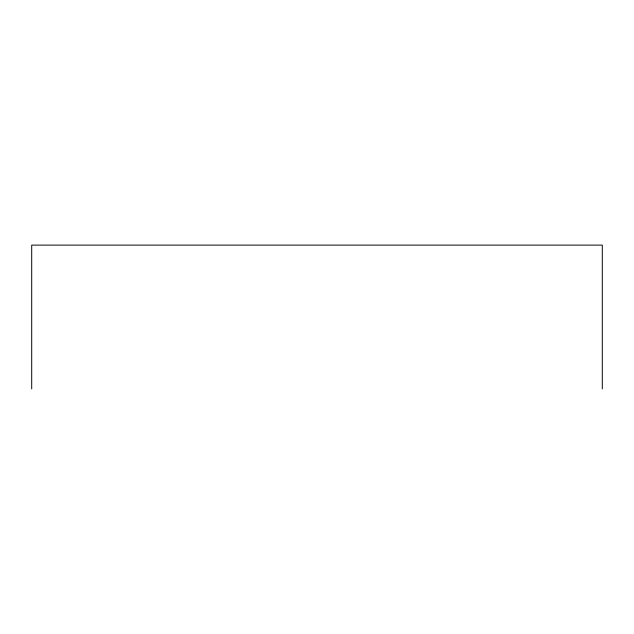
<?xml version="1.0" encoding="UTF-8"?>
<svg xmlns="http://www.w3.org/2000/svg" width="634" height="634" viewBox="0 0 634 634"><rect width="100%" height="100%" fill="white"/><g stroke="black" fill="none" stroke-linecap="round" stroke-linejoin="round"><path stroke-width="0.95" d="M602.3 388.888L602.3 245.112L31.7 245.112L31.7 388.888"/></g></svg>
